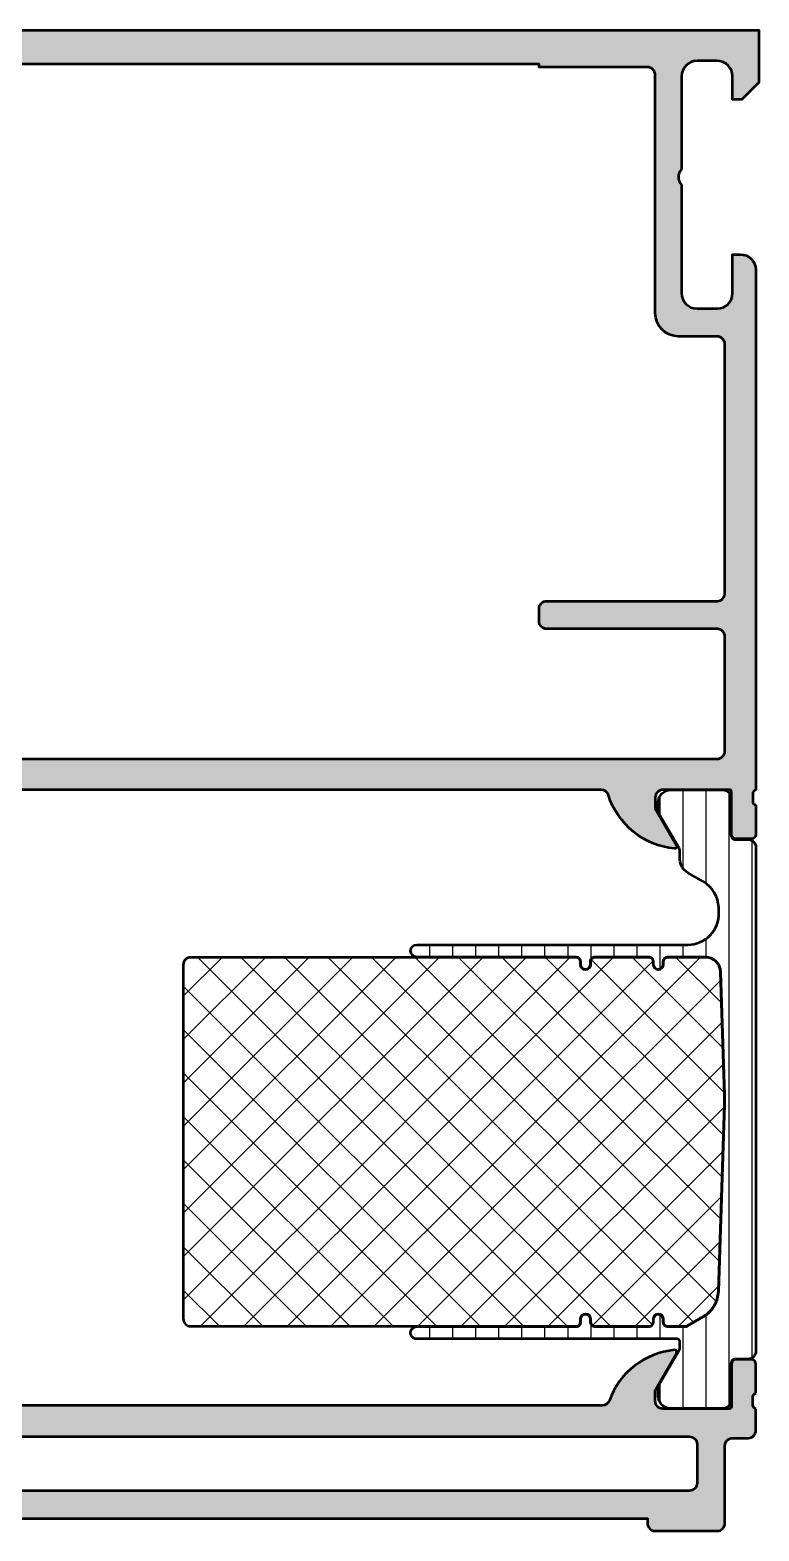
# Model space of a CAD drawing. Extents: x 0 to 100, y 3 to 100.
# Drawn here: x 52.9 to 100, y 3 to 100 of the extents above; entities that cross this region are included whole.
import ezdxf

# ---------------------------------------------------------------- set-up
doc = ezdxf.new("R2010")
doc.units = 0
for name, color, linetype, lineweight in [('0S-Alu contour', 7, 'Continuous', 50), ('0S-Alu hatch', 252, 'Continuous', 25), ('0S-Plastic contour', 254, 'Continuous', 50), ('0S-Plastic hatch', 253, 'Continuous', 25), ('0S-PT contour', 91, 'Continuous', 50), ('0S-PT hatch', 103, 'Continuous', 25)]:
    doc.layers.add(name, color=color, linetype=linetype, lineweight=lineweight)

# ---------------------------------------------------------------- blocks, each defined once
blk = doc.blocks.new('438720__EB735D1F_6E1B_4043_A766_5CB3F2A12264_')
at = {"layer": '0S-Alu hatch'}
h = blk.add_hatch(color=256, dxfattribs=at)
edge = h.paths.add_edge_path()
edge.add_arc((25.92116355345694, 50.63247940800689), 0.2788950563274373, 358.8354106259075, 433.5801235805125)
edge.add_line((25.99999999999996, 50.90000000000001), (26, 90))
edge.add_arc((25.47500000000001, 90.5), 0.7249999999999939, 316.3971810272959, 403.6028189727041)
edge.add_line((26, 91), (26, 97.30000000000003))
edge.add_arc((25.5, 97.30000000000003), 0.5, 0, 89.99999999999837)
edge.add_line((25.50000000000002, 97.80000000000001), (0.4999999999999858, 97.80000000000001))
edge.add_ellipse((0.4999999999999858, 98.30000000000001), major_axis=(-0.5, 0), ratio=1, start_angle=0, end_angle=90, ccw=False)
edge.add_line((-1.42e-14, 98.30000000000001), (-1.42e-14, 99.50000000000001))
edge.add_ellipse((0.4999999999999716, 99.50000000000001), major_axis=(-0.4999999999999858, 0), ratio=1, start_angle=269.9999999999935, end_angle=360, ccw=False)
edge.add_line((0.5000000000000285, 100), (100, 100))
edge.add_line((100, 100), (100, 96.6))
edge.add_line((100, 96.6), (98.9, 95.5))
edge.add_line((98.9, 95.5), (98.3, 95.5))
edge.add_line((98.3, 95.5), (98.3, 97))
edge.add_arc((97.3, 97), 1, 0, 90)
edge.add_line((97.3, 98), (96, 98))
edge.add_arc((96, 97), 1, 90, 180)
edge.add_line((95, 97), (95, 91))
edge.add_arc((95.525, 90.5), 0.7249999999999939, 136.3971810272959, 223.6028189727041)
edge.add_line((95, 90), (95, 83))
edge.add_arc((96, 83), 1, 180, 270)
edge.add_line((96, 82), (97.3, 82))
edge.add_arc((97.3, 83), 1, 270, 360)
edge.add_line((98.3, 83), (98.3, 85.5))
edge.add_line((98.3, 85.5), (98.8, 85.5))
edge.add_ellipse((98.8, 84.50000000000001), major_axis=(-1, 0), ratio=1, start_angle=180, end_angle=270, ccw=False)
edge.add_line((99.8, 84.50000000000001), (99.79999999999998, 50.899999999998))
edge.add_arc((99.87883644654246, 50.63247940800685), 0.2788950563253702, 106.4198764194938, 181.1645893740985)
edge.add_line((99.59999900000147, 50.62681100000852), (99.59999900000147, 50.17321700000852))
edge.add_arc((99.87886709564464, 50.16755634053146), 0.2789255417371436, 178.8371299271119, 253.5754054446433)
edge.add_line((99.80000000000146, 49.90001300000852), (99.80000000000146, 48.02000200000001))
edge.add_ellipse((99.50000000000146, 48.02000200000001), major_axis=(-0.2999999999999971, 0), ratio=1, start_angle=90, end_angle=180, ccw=False)
edge.add_line((99.50000000000146, 47.72000200000002), (98.5200256809587, 47.720002))
edge.add_ellipse((98.5200256809587, 48.02000200000001), major_axis=(-0.3000000000000043, 0), ratio=1, start_angle=0, end_angle=90, ccw=False)
edge.add_line((98.22002568095868, 48.02000200000001), (98.22002568095868, 50.78))
edge.add_arc((98.10002568095764, 50.78), 0.1200000000010419, 0, 90)
edge.add_line((98.10002568095764, 50.90000000000104), (93.8, 50.90000000000102))
edge.add_arc((93.79999999999998, 50.40000000000102), 0.5, 89.99999999999837, 180)
edge.add_line((93.29999999999998, 50.40000000000102), (93.29999999999998, 49.70000000000101))
edge.add_line((93.29999999999998, 49.70000000000101), (94.68149545762235, 47.30717967697348))
edge.add_ellipse((94.5618802153517, 47.23811978464935), major_axis=(-0.1381197846482841, 0), ratio=1, start_angle=84.377422449204, end_angle=209.9999999999961, ccw=False)
edge.add_ellipse((95.03822324117381, 52.07660886184879), major_axis=(-4.999999999999922, 0), ratio=1, start_angle=17.74841635606981, end_angle=84.37742244920628, ccw=False)
edge.add_arc((89.80000000000146, 50.40000000000146), 0.4999999999985397, 17.74841635607218, 90.00000000000325)
edge.add_line((89.80000000000145, 50.89999999999999), (36.00000000000001, 50.89999999999978))
edge.add_arc((35.99999999999982, 50.40000000000041), 0.4999999999993677, 89.9999999999772, 162.2515836439081)
edge.add_ellipse((30.76177675882616, 52.07660886184839), major_axis=(-5.000000000000544, 0), ratio=1, start_angle=95.62257755079332, end_angle=162.2515836439298, ccw=False)
edge.add_ellipse((31.23811978464828, 47.23811978464831), major_axis=(-0.1381197846482827, 0), ratio=1, start_angle=-29.99999999999102, end_angle=95.6225775508019, ccw=False)
edge.add_line((31.11850454237762, 47.30717967697243), (32.5, 49.7))
edge.add_line((32.5, 49.7), (32.5, 50.40000000000001))
edge.add_arc((32, 50.4), 0.5, 0, 90)
edge.add_line((32, 50.9), (27.69997431904278, 50.89999999999999))
edge.add_arc((27.69997431904278, 50.78), 0.1199999999999974, 90, 180)
edge.add_line((27.57997431904278, 50.78), (27.57997431904278, 48.02000200000001))
edge.add_ellipse((27.27997431904277, 48.02000200000001), major_axis=(-0.3000000000000114, 0), ratio=1, start_angle=90, end_angle=180, ccw=False)
edge.add_line((27.27997431904277, 47.720002), (26.3, 47.720002))
edge.add_ellipse((26.3, 48.02000200000001), major_axis=(-0.3000000000000114, 0), ratio=1, start_angle=0, end_angle=90, ccw=False)
edge.add_line((25.99999999999999, 48.02000200000001), (25.99999999999999, 49.90001300000852))
edge.add_arc((25.92113290435682, 50.16755634053145), 0.2789255417371423, 286.4245945553538, 361.1628700728862)
edge.add_line((26.20000099999999, 50.17321700000851), (26.20000099999999, 50.62681100000854))
edge = h.paths.add_edge_path()
edge.add_line((28.19999999999999, 97.10000000000004), (28.19999999999999, 63.60000000000002))
edge.add_arc((28.69999999999999, 63.60000000000002), 0.5, 180, 270.0000000000017)
edge.add_line((28.7, 63.10000000000002), (39.7, 63.09999999999999))
edge.add_ellipse((39.7, 62.60000000000001), major_axis=(-0.4999999999999858, 0), ratio=1, start_angle=180, end_angle=270, ccw=False)
edge.add_line((40.19999999999998, 62.60000000000001), (40.19999999999997, 61.80000000000001))
edge.add_ellipse((39.69999999999997, 61.80000000000001), major_axis=(-0.5, 0), ratio=1, start_angle=90, end_angle=180, ccw=False)
edge.add_line((39.69999999999997, 61.30000000000001), (28.7, 61.30000000000001))
edge.add_arc((28.69999999999999, 60.8), 0.5000000000000142, 89.99999999999837, 180)
edge.add_line((28.19999999999998, 60.80000000000001), (28.19999999999999, 53.40000000000001))
edge.add_arc((28.69999999999999, 53.40000000000001), 0.5, 180, 270.0000000000017)
edge.add_line((28.7, 52.90000000000001), (97.3, 52.89999999999999))
edge.add_arc((97.3, 53.39999999999998), 0.4999999999999929, 270, 360)
edge.add_line((97.79999999999998, 53.39999999999998), (97.80000000000001, 60.80000000000001))
edge.add_arc((97.3, 60.80000000000001), 0.5, 0, 90)
edge.add_line((97.3, 61.30000000000001), (86.3, 61.3))
edge.add_ellipse((86.3, 61.80000000000001), major_axis=(-0.5000000000000071, 0), ratio=1, start_angle=0, end_angle=90, ccw=False)
edge.add_line((85.8, 61.8), (85.8, 62.6))
edge.add_ellipse((86.3, 62.6), major_axis=(-0.5, 0), ratio=1, start_angle=270, end_angle=360, ccw=False)
edge.add_line((86.3, 63.1), (97.3, 63.10000000000001))
edge.add_arc((97.3, 63.6), 0.4999999999999929, 270, 360)
edge.add_line((97.79999999999998, 63.60000000000002), (97.80000000000001, 79.69999999999997))
edge.add_arc((97.3, 79.69999999999997), 0.5, 0, 90)
edge.add_line((97.3, 80.19999999999999), (94.79999999999998, 80.19999999999999))
edge.add_ellipse((94.8, 81.69999999999999), major_axis=(-1.500000000000013, 0), ratio=1, start_angle=0, end_angle=89.99999999999949, ccw=False)
edge.add_line((93.29999999999998, 81.69999999999999), (93.3, 97.10000000000002))
edge.add_arc((92.79999999999998, 97.10000000000002), 0.5, 0, 90)
edge.add_line((92.79999999999998, 97.60000000000004), (85.8, 97.60000000000004))
edge.add_line((85.8, 97.60000000000004), (85.8, 97.80000000000001))
edge.add_line((85.8, 97.80000000000001), (35.69999999999999, 97.80000000000001))
edge.add_line((35.69999999999999, 97.80000000000001), (35.69999999999999, 97.60000000000004))
edge.add_line((35.69999999999999, 97.60000000000004), (28.69999999999999, 97.60000000000005))
edge.add_arc((28.69999999999999, 97.10000000000004), 0.5, 90, 180)
at = {"layer": '0S-Alu contour', "color": 7}
for points in [[(0.5000000000000285, 100), (100, 100), (100, 96.6), (98.9, 95.5), (98.3, 95.5), (98.3, 97)], [(-1.42e-14, 98.30000000000001), (-1.42e-14, 99.50000000000001)], [(97.3, 98), (96, 98)], [(25.50000000000002, 97.80000000000001), (0.4999999999999858, 97.80000000000001)], [(26, 91), (26, 97.30000000000003)], [(28.19999999999999, 97.10000000000004), (28.19999999999999, 63.60000000000002)], [(92.79999999999998, 97.60000000000004), (85.8, 97.60000000000004), (85.8, 97.80000000000001), (35.69999999999999, 97.80000000000001), (35.69999999999999, 97.60000000000004), (28.69999999999999, 97.60000000000005)], [(93.29999999999998, 81.69999999999999), (93.3, 97.10000000000002)], [(95, 97), (95, 91)], [(25.99999999999996, 50.90000000000001), (26, 90)], [(95, 90), (95, 83)], [(98.3, 83), (98.3, 85.5), (98.8, 85.5)], [(99.8, 84.50000000000001), (99.79999999999998, 50.899999999998)], [(96, 82), (97.3, 82)], [(97.3, 80.19999999999999), (94.79999999999998, 80.19999999999999)], [(97.79999999999998, 63.60000000000002), (97.80000000000001, 79.69999999999997)], [(28.7, 63.10000000000002), (39.7, 63.09999999999999)], [(86.3, 63.1), (97.3, 63.10000000000001)], [(40.19999999999998, 62.60000000000001), (40.19999999999997, 61.80000000000001)], [(85.8, 61.8), (85.8, 62.6)], [(39.69999999999997, 61.30000000000001), (28.7, 61.30000000000001)], [(97.3, 61.30000000000001), (86.3, 61.3)], [(28.19999999999998, 60.80000000000001), (28.19999999999999, 53.40000000000001)], [(97.79999999999998, 53.39999999999998), (97.80000000000001, 60.80000000000001)], [(28.7, 52.90000000000001), (97.3, 52.89999999999999)], [(26.20000099999999, 50.17321700000851), (26.20000099999999, 50.62681100000854)], [(27.57997431904278, 50.78), (27.57997431904278, 48.02000200000001)], [(32, 50.9), (27.69997431904278, 50.89999999999999)], [(89.80000000000145, 50.89999999999999), (36.00000000000001, 50.89999999999978)], [(98.10002568095764, 50.90000000000104), (93.8, 50.90000000000102)], [(98.22002568095868, 48.02000200000001), (98.22002568095868, 50.78)], [(99.59999900000147, 50.62681100000852), (99.59999900000147, 50.17321700000852)], [(25.99999999999999, 48.02000200000001), (25.99999999999999, 49.90001300000852)], [(31.11850454237762, 47.30717967697243), (32.5, 49.7), (32.5, 50.40000000000001)], [(93.29999999999998, 50.40000000000102), (93.29999999999998, 49.70000000000101), (94.68149545762235, 47.30717967697348)], [(99.80000000000146, 49.90001300000852), (99.80000000000146, 48.02000200000001)], [(27.27997431904277, 47.720002), (26.3, 47.720002)], [(99.50000000000146, 47.72000200000002), (98.5200256809587, 47.720002)]]:
    blk.add_lwpolyline(points, dxfattribs=at)
at = {"layer": '0S-Alu contour', "color": 7, "extrusion": (0, 0, -1)}
for centre, radius, start, end in [((-0.4999999999999716, 99.50000000000001), 0.4999999999999858, 0, 90.00000000000651), ((-0.4999999999999858, 98.30000000000001), 0.5, 270, 0), ((-98.8, 84.50000000000001), 1, 90, 180), ((-94.8, 81.69999999999999), 1.500000000000014, 270.0000000000005, 0), ((-39.7, 62.60000000000001), 0.4999999999999858, 90, 180), ((-86.3, 62.6), 0.5, 0, 90), ((-39.69999999999997, 61.80000000000001), 0.5, 180, 270), ((-86.3, 61.80000000000001), 0.5000000000000071, 270, 0), ((-30.76177675882616, 52.07660886184839), 5.000000000000544, 197.7484163560703, 264.3774224492067), ((-95.03822324117381, 52.07660886184879), 4.999999999999922, 275.6225775507937, 342.2515836439302), ((-26.3, 48.02000200000001), 0.3000000000000114, 270, 0), ((-27.27997431904277, 48.02000200000001), 0.3000000000000114, 180, 270), ((-98.5200256809587, 48.02000200000001), 0.3000000000000043, 270, 0), ((-99.50000000000146, 48.02000200000001), 0.2999999999999971, 180, 270), ((-31.23811978464828, 47.23811978464831), 0.1381197846482827, 264.3774224491981, 29.99999999999099), ((-94.5618802153517, 47.23811978464935), 0.1381197846482841, 150.0000000000039, 275.622577550796)]:
    blk.add_arc(centre, radius, start, end, dxfattribs=at)
at = {"layer": '0S-Alu contour', "color": 7}
for centre, radius, start, end in [((96, 97), 1, 90, 180), ((97.3, 97), 1, 0, 90), ((25.5, 97.30000000000003), 0.5, 0, 89.99999999999837), ((28.69999999999999, 97.10000000000004), 0.5, 90, 180), ((92.79999999999998, 97.10000000000002), 0.5, 0, 90), ((25.47500000000001, 90.5), 0.7249999999999939, 316.3971810272959, 43.6028189727041), ((95.525, 90.5), 0.7249999999999939, 136.3971810272959, 223.6028189727041), ((96, 83), 1, 180, 270), ((97.3, 83), 1, 270, 0), ((97.3, 79.69999999999997), 0.5, 0, 90), ((28.69999999999999, 63.60000000000002), 0.5, 180, 270.0000000000017), ((97.3, 63.6), 0.4999999999999929, 270, 0), ((28.69999999999999, 60.8), 0.5000000000000142, 89.99999999999837, 180), ((97.3, 60.80000000000001), 0.5, 0, 90), ((28.69999999999999, 53.40000000000001), 0.5, 180, 270.0000000000017), ((97.3, 53.39999999999998), 0.4999999999999929, 270, 0), ((25.92116355345694, 50.63247940800689), 0.2788950563274373, 358.8354106259075, 73.58012358051246), ((27.69997431904278, 50.78), 0.1199999999999974, 90, 180), ((32, 50.4), 0.5, 0, 90), ((35.99999999999982, 50.40000000000041), 0.4999999999993677, 89.9999999999772, 162.2515836439081), ((89.80000000000146, 50.40000000000146), 0.4999999999985397, 17.74841635607218, 90.00000000000325), ((93.79999999999998, 50.40000000000102), 0.5, 89.99999999999837, 180), ((98.10002568095764, 50.78), 0.1200000000010419, 0, 90), ((99.87883644654246, 50.63247940800685), 0.2788950563253702, 106.4198764194938, 181.1645893740985), ((25.92113290435682, 50.16755634053145), 0.2789255417371423, 286.4245945553538, 1.162870072886224), ((99.87886709564464, 50.16755634053146), 0.2789255417371436, 178.8371299271119, 253.5754054446433)]:
    blk.add_arc(centre, radius, start, end, dxfattribs=at)
blk = doc.blocks.new('284257__39CDCD77_4C36_4053_9066_32389BFC15C7___A733737C_651E_4539_8DD3_FC2355A7F3E3_')
at = {"layer": '0S-Plastic hatch'}
h = blk.add_hatch(dxfattribs=at)
h.set_pattern_fill('ANSI31', color=256, scale=0.4680000000000001, angle=45, style=0)
h.set_pattern_definition([(90, (0, 0), (-1.4859, 0), [])])
edge = h.paths.add_edge_path()
edge.add_arc((98.48966866953614, 47.99001572907982), 0.2999999999999337, 179.9920752627072, 270.0000000000135)
edge.add_line((98.48966866953621, 47.69001572907987), (99.30000000000005, 47.69001572907986))
edge.add_ellipse((99.30000000000003, 47.1900157290799), major_axis=(-0.4999999999999574, 0), ratio=1, start_angle=180, end_angle=269.99999999999676, ccw=False)
edge.add_line((99.79999999999998, 47.1900157290799), (99.8, 14.60998427091996))
edge.add_ellipse((99.29999999999998, 14.60998427092002), major_axis=(-0.5000000000000142, 0), ratio=1, start_angle=89.99999999998857, end_angle=180, ccw=False)
edge.add_line((99.29999999999988, 14.10998427092001), (98.48966866953621, 14.10998427092002))
edge.add_arc((98.48966866953624, 13.80998427092012), 0.2999999999998941, 90.00000000000543, 180.0079246230968)
edge.add_line((98.18966867240582, 13.80994277769076), (98.19000060076426, 11.41006915538229))
edge.add_ellipse((97.69000060554674, 11.41), major_axis=(-0.5000000000000027, 0), ratio=1, start_angle=90.00000000000648, end_angle=180.0079246230509, ccw=False)
edge.add_line((97.69000060554679, 10.90999999999999), (94.30000000000013, 10.90999999999994))
edge.add_ellipse((94.3000000000001, 11.70999999999999), major_axis=(-0.8000000000000531, 0), ratio=1, start_angle=0, end_angle=90.00000000000102, ccw=False)
edge.add_line((93.50000000000004, 11.70999999999999), (93.50000000000004, 12.36000000000025))
edge.add_line((93.50000000000004, 12.36000000000025), (94.83730985350952, 14.67628861174144))
edge.add_arc((94.39999999949583, 14.91869342211103), 0.500000000507783, 330.9999999999677, 360)
edge.add_line((94.90000000000362, 14.91869342211103), (94.89999999999996, 15.21000000000011))
edge.add_arc((94.70000000000005, 15.21000000000011), 0.1999999999999318, 0, 90)
edge.add_line((94.70000000000005, 15.41000000000004), (77.90047367433242, 15.40999999999998))
edge.add_ellipse((77.90047367433247, 15.80999999999999), major_axis=(-0.3999999999999986, 0), ratio=1, start_angle=-90.00000000000807, end_angle=89.99999999999193, ccw=False)
edge.add_line((77.90047367433253, 16.20999999999998), (88.20047367433249, 16.21000000000005))
edge.add_arc((88.2004736743325, 16.51000000000005), 0.29999999999999, 269.9999999999973, 360)
edge.add_line((88.50047367433248, 16.51000000000005), (88.5004736743325, 16.71000000000008))
edge.add_ellipse((88.80047367433251, 16.71000000000005), major_axis=(-0.3000000000000114, 0), ratio=1, start_angle=180, end_angle=360, ccw=False)
edge.add_line((89.10047367433252, 16.71000000000001), (89.10047367433246, 16.51000000000016))
edge.add_arc((89.40047367433252, 16.51000000000007), 0.300000000000054, 180, 269.999999999981)
edge.add_line((89.40047367433242, 16.21000000000002), (92.90000068456241, 16.21000000000001))
edge.add_arc((92.90000068456241, 16.50999976147986), 0.299999761479846, 270, 360)
edge.add_line((93.20000044604225, 16.50999976147986), (93.20000044604225, 16.70999976147991))
edge.add_ellipse((93.50000044604226, 16.70999976147988), major_axis=(-0.3000000000000114, 0), ratio=1, start_angle=180, end_angle=360, ccw=False)
edge.add_line((93.80000044604228, 16.70999976147983), (93.80000044604223, 16.50999976147999))
edge.add_arc((94.10000020752211, 16.50999976147992), 0.2999997614798815, 180, 269.9999999999838)
edge.add_line((94.10000020752203, 16.21000000000003), (95.26410161520037, 16.21000000000003))
edge.add_arc((95.2641016152003, 16.40999999963142), 0.1999999996313839, 270.0000000000204, 300.000000000019)
edge.add_line((95.36410161501605, 16.2367949191938), (96.40090409830678, 16.83539298302519))
edge.add_arc((95.4009042637357, 18.56744387718717), 1.999999992277374, 299.9999946553867, 358.2770022894867)
edge.add_line((97.39999999999996, 18.50730897584425), (97.79461942996402, 30.53200236252823))
edge.add_arc((87.79999999999589, 30.85999999999963), 10.00000000000416, 358.1203748410089, 361.879625159001)
edge.add_line((97.79461942996396, 31.18799763747279), (97.53684507864595, 39.12279976374721))
edge.add_arc((96.53738313564946, 39.09000000000002), 1.000000000000094, 1.879625158993783, 89.99999999999756)
edge.add_line((96.5373831356495, 40.09000000000012), (94.09999999999994, 40.09000000000003))
edge.add_arc((94.09999999999997, 39.79000000000007), 0.2999999999999687, 90.00000000000273, 180)
edge.add_line((93.8, 39.79000000000007), (93.8, 39.59000000000004))
edge.add_ellipse((93.50000000000001, 39.59000000000003), major_axis=(-0.2999999999999829, 0), ratio=1, start_angle=0, end_angle=180, ccw=False)
edge.add_line((93.20000000000003, 39.59000000000003), (93.20000000000003, 39.78999999999999))
edge.add_arc((92.90000000000003, 39.79000000000004), 0.2999999999999971, 0, 89.99999999999186)
edge.add_line((92.90000000000008, 40.09000000000003), (89.40047367433247, 40.09000000000003))
edge.add_arc((89.40047367433245, 39.79000000000005), 0.29999999999999, 89.99999999999459, 180)
edge.add_line((89.10047367433245, 39.79000000000005), (89.10047367433246, 39.59000000000005))
edge.add_ellipse((88.80047367433247, 39.59000000000005), major_axis=(-0.2999999999999829, 0), ratio=1, start_angle=0, end_angle=180, ccw=False)
edge.add_line((88.5004736743325, 39.59000000000004), (88.5004736743325, 39.79))
edge.add_arc((88.2004736743325, 39.79000000000006), 0.2999999999999971, 0, 89.99999999999186)
edge.add_line((88.20047367433254, 40.09000000000005), (77.90047367433247, 40.09000000000005))
edge.add_ellipse((77.90047367433245, 40.49000000000004), major_axis=(-0.3999999999999915, 0), ratio=1, start_angle=-89.99999999999591, end_angle=90.00000000000409, ccw=False)
edge.add_line((77.90047367433242, 40.89000000000003), (95.41213858770031, 40.88999999999992))
edge.add_arc((95.4121385877003, 42.88999999999997), 2.000000000000056, 270.0000000000004, 361.8796251589957)
edge.add_line((97.41106247369314, 42.9555995274944), (97.39999999999996, 43.29269102415569))
edge.add_arc((95.4009042560165, 43.23255612258067), 2.000000000000055, 1.722997710510562, 60.00000534461107)
edge.add_line((96.400904094449, 44.96460702343065), (95.40000008078373, 45.54247909649651))
edge.add_ellipse((95.89999999999998, 46.40850454692142), major_axis=(-0.9999999999999598, 0), ratio=1, start_angle=0, end_angle=60.00000534460838, ccw=False)
edge.add_line((94.9, 46.40850454692142), (94.90000000000386, 46.88130657799192))
edge.add_arc((94.39999999988193, 46.88130657799208), 0.500000000121915, 0, 28.99999999998022)
edge.add_line((94.83730985355835, 47.12371138817419), (93.49999999999999, 49.44000000000007))
edge.add_line((93.49999999999999, 49.44000000000007), (93.49999999999999, 50.09000000000005))
edge.add_ellipse((94.29999999999997, 50.08999999999993), major_axis=(-0.7999999999999972, 0), ratio=1, start_angle=269.9999999999949, end_angle=360, ccw=False)
edge.add_line((94.30000000000005, 50.88999999999992), (97.69000061032914, 50.88999999999998))
edge.add_ellipse((97.69000061032915, 50.38999999999997), major_axis=(-0.5000000000000142, 0), ratio=1, start_angle=179.9920752627074, end_angle=270.00000000000165, ccw=False)
edge.add_line((98.19000060554657, 50.38993084362113), (98.18966867240577, 47.99005722290697))
at = {"layer": '0S-Plastic contour', "color": 7}
for points in [[(94.30000000000005, 50.88999999999992), (97.69000061032914, 50.88999999999998)], [(94.83730985355835, 47.12371138817419), (93.49999999999999, 49.44000000000007), (93.49999999999999, 50.09000000000005)], [(98.19000060554657, 50.38993084362113), (98.18966867240577, 47.99005722290697)], [(98.48966866953621, 47.69001572907987), (99.30000000000005, 47.69001572907986)], [(94.9, 46.40850454692142), (94.90000000000386, 46.88130657799192)], [(99.79999999999998, 47.1900157290799), (99.8, 14.60998427091996)], [(96.400904094449, 44.96460702343065), (95.40000008078373, 45.54247909649651)], [(97.41106247369314, 42.9555995274944), (97.39999999999996, 43.29269102415569)], [(77.90047367433242, 40.89000000000003), (95.41213858770031, 40.88999999999992)], [(88.20047367433254, 40.09000000000005), (77.90047367433247, 40.09000000000005)], [(88.5004736743325, 39.59000000000004), (88.5004736743325, 39.79)], [(89.10047367433245, 39.79000000000005), (89.10047367433246, 39.59000000000005)], [(92.90000000000008, 40.09000000000003), (89.40047367433247, 40.09000000000003)], [(93.20000000000003, 39.59000000000003), (93.20000000000003, 39.78999999999999)], [(93.8, 39.79000000000007), (93.8, 39.59000000000004)], [(96.5373831356495, 40.09000000000012), (94.09999999999994, 40.09000000000003)], [(97.79461942996396, 31.18799763747279), (97.53684507864595, 39.12279976374721)], [(97.39999999999996, 18.50730897584425), (97.79461942996402, 30.53200236252823)], [(88.50047367433248, 16.51000000000005), (88.5004736743325, 16.71000000000008)], [(89.10047367433252, 16.71000000000001), (89.10047367433246, 16.51000000000016)], [(93.20000044604225, 16.50999976147986), (93.20000044604225, 16.70999976147991)], [(93.80000044604228, 16.70999976147983), (93.80000044604223, 16.50999976147999)], [(95.36410161501605, 16.2367949191938), (96.40090409830678, 16.83539298302519)], [(77.90047367433253, 16.20999999999998), (88.20047367433249, 16.21000000000005)], [(89.40047367433242, 16.21000000000002), (92.90000068456241, 16.21000000000001)], [(94.10000020752203, 16.21000000000003), (95.26410161520037, 16.21000000000003)], [(94.70000000000005, 15.41000000000004), (77.90047367433242, 15.40999999999998)], [(93.50000000000004, 11.70999999999999), (93.50000000000004, 12.36000000000025), (94.83730985350952, 14.67628861174144)], [(94.90000000000362, 14.91869342211103), (94.89999999999996, 15.21000000000011)], [(98.18966867240582, 13.80994277769076), (98.19000060076426, 11.41006915538229)], [(99.29999999999988, 14.10998427092001), (98.48966866953621, 14.10998427092002)], [(97.69000060554679, 10.90999999999999), (94.30000000000013, 10.90999999999994)]]:
    blk.add_lwpolyline(points, dxfattribs=at)
at = {"layer": '0S-Plastic contour', "color": 7, "extrusion": (0, 0, -1)}
for centre, radius, start, end in [((-94.29999999999997, 50.08999999999993), 0.7999999999999972, 0, 90.00000000000509), ((-97.69000061032915, 50.38999999999997), 0.5000000000000142, 89.99999999999837, 180.0079247372927), ((-99.30000000000003, 47.1900157290799), 0.4999999999999574, 90.00000000000325, 180), ((-95.89999999999998, 46.40850454692142), 0.9999999999999598, 299.9999946553916, 0), ((-77.90047367433245, 40.49000000000004), 0.3999999999999915, 269.9999999999959, 89.99999999999594), ((-88.80047367433247, 39.59000000000005), 0.2999999999999829, 180, 0), ((-93.50000000000001, 39.59000000000003), 0.2999999999999829, 180, 0), ((-88.80047367433251, 16.71000000000005), 0.3000000000000114, 0, 180), ((-93.50000044604226, 16.70999976147988), 0.3000000000000114, 0, 180), ((-77.90047367433247, 15.80999999999999), 0.3999999999999986, 270.0000000000081, 90.00000000000813), ((-99.29999999999998, 14.60998427092002), 0.5000000000000142, 180, 270.0000000000114), ((-94.3000000000001, 11.70999999999999), 0.8000000000000531, 269.999999999999, 0), ((-97.69000060554674, 11.41), 0.5000000000000027, 179.9920753769491, 269.9999999999935)]:
    blk.add_arc(centre, radius, start, end, dxfattribs=at)
at = {"layer": '0S-Plastic contour', "color": 7}
for centre, radius, start, end in [((98.48966866953614, 47.99001572907982), 0.2999999999999337, 179.9920752627072, 270.0000000000135), ((94.39999999988193, 46.88130657799208), 0.500000000121915, 0, 28.99999999998022), ((95.4009042560165, 43.23255612258067), 2.000000000000055, 1.722997710510562, 60.00000534461107), ((95.4121385877003, 42.88999999999997), 2.000000000000056, 270.0000000000004, 1.879625158995722), ((88.2004736743325, 39.79000000000006), 0.2999999999999971, 0, 89.99999999999186), ((89.40047367433245, 39.79000000000005), 0.29999999999999, 89.99999999999459, 180), ((92.90000000000003, 39.79000000000004), 0.2999999999999971, 0, 89.99999999999186), ((94.09999999999997, 39.79000000000007), 0.2999999999999687, 90.00000000000273, 180), ((96.53738313564946, 39.09000000000002), 1.000000000000094, 1.879625158993783, 89.99999999999756), ((87.79999999999589, 30.85999999999963), 10.00000000000416, 358.1203748410089, 1.879625159000959), ((95.4009042637357, 18.56744387718717), 1.999999992277374, 299.9999946553867, 358.2770022894867), ((88.2004736743325, 16.51000000000005), 0.29999999999999, 269.9999999999973, 0), ((89.40047367433252, 16.51000000000007), 0.300000000000054, 180, 269.999999999981), ((92.90000068456241, 16.50999976147986), 0.299999761479846, 270, 0), ((94.10000020752211, 16.50999976147992), 0.2999997614798815, 180, 269.9999999999838), ((95.2641016152003, 16.40999999963142), 0.1999999996313839, 270.0000000000204, 300.000000000019), ((94.70000000000005, 15.21000000000011), 0.1999999999999318, 0, 90), ((94.39999999949583, 14.91869342211103), 0.500000000507783, 330.9999999999677, 0), ((98.48966866953624, 13.80998427092012), 0.2999999999998941, 90.00000000000543, 180.0079246230968)]:
    blk.add_arc(centre, radius, start, end, dxfattribs=at)
blk = doc.blocks.new('438270__06850DB0_3FE5_449C_98FF_1256D42EA194_')
at = {"layer": '0S-Alu hatch'}
h = blk.add_hatch(color=256, dxfattribs=at)
edge = h.paths.add_edge_path()
edge.add_line((26.20000099999997, 11.62678299999147), (26.20000099999997, 11.17318899999144))
edge.add_ellipse((25.92116355345701, 11.16752059199308), major_axis=(-0.2788950563273522, 0), ratio=1, start_angle=106.4198764194901, end_angle=181.1645893740945, ccw=False)
edge.add_line((26.00000000000001, 10.90000000000005), (25.99999999999999, 3.5))
edge.add_arc((26.49999999999997, 3.500000000000014), 0.4999999999999858, 180, 270.0000000000017)
edge.add_line((26.49999999999999, 3.000000000000028), (27.5, 3.000000000000014))
edge.add_arc((27.5, 3.500000000000014), 0.5000000000000011, 270, 360)
edge.add_line((28, 3.500000000000014), (28.00000000000002, 3.800000000000011))
edge.add_line((28.00000000000002, 3.800000000000011), (92.79999999999998, 3.800000000000011))
edge.add_line((92.79999999999998, 3.800000000000011), (92.79999999999998, 3.5))
edge.add_arc((93.3, 3.5), 0.5, 180, 270)
edge.add_line((93.3, 3), (97.3, 3))
edge.add_arc((97.3, 3.5), 0.5, 270, 360)
edge.add_line((97.80000000000001, 3.5), (97.80000000000001, 8.500000000000014))
edge.add_ellipse((98.3, 8.500000000000014), major_axis=(-0.5, 0), ratio=1, start_angle=270, end_angle=360, ccw=False)
edge.add_line((98.3, 9.000000000000014), (99.29999999999998, 9.000000000000014))
edge.add_arc((99.29999999999998, 9.5), 0.4999999999999947, 270, 360)
edge.add_line((99.8, 9.5), (99.8, 10.89999999999998))
edge.add_ellipse((99.87883644654303, 11.16752059199309), major_axis=(-0.2788950563274299, 0), ratio=1, start_angle=-1.16458937409692, end_angle=73.58012358050922, ccw=False)
edge.add_line((99.599999, 11.17318899999147), (99.599999, 11.62678299999147))
edge.add_ellipse((99.87886709564316, 11.63244365946853), major_axis=(-0.2789255417371577, 0), ratio=1, start_angle=-73.5754054446441, end_angle=1.1628700728862214, ccw=False)
edge.add_line((99.79999999999998, 11.89998699999148), (99.79999999999998, 13.77999799999999))
edge.add_arc((99.49999999999999, 13.77999799999997), 0.2999999999999971, 0, 90)
edge.add_line((99.49999999999999, 14.07999799999999), (98.5200256809572, 14.07999799999999))
edge.add_arc((98.5200256809572, 13.77999799999999), 0.3000000000000007, 90, 180)
edge.add_line((98.2200256809572, 13.77999799999999), (98.2200256809572, 11.01999999999998))
edge.add_ellipse((98.1000256809572, 11.01999999999998), major_axis=(-0.1200000000000045, 0), ratio=1, start_angle=90, end_angle=180, ccw=False)
edge.add_line((98.1000256809572, 10.89999999999998), (93.79999999999998, 10.9))
edge.add_ellipse((93.8, 11.4), major_axis=(-0.5000000000000027, 0), ratio=1, start_angle=0, end_angle=89.9999999999983, ccw=False)
edge.add_line((93.3, 11.4), (93.29999999999998, 12.09999999999999))
edge.add_line((93.29999999999998, 12.09999999999999), (94.68149545762235, 14.49282032302757))
edge.add_arc((94.56188021535169, 14.56188021535172), 0.1381197846482903, 329.9999999999988, 455.6225775507898)
edge.add_arc((95.03822324117377, 9.723391138152238), 4.999999999999958, 95.62257755079334, 160.0499003679411)
edge.add_ellipse((89.8682774794047, 11.60000000000003), major_axis=(-0.5000000000000313, 0), ratio=1, start_angle=90.00000000000159, end_angle=160.0499003679442, ccw=False)
edge.add_line((89.86827747940472, 11.10000000000001), (35.93172252059529, 11.10000000000001))
edge.add_ellipse((35.93172252059523, 11.60000000000029), major_axis=(-0.5000000000002878, 0), ratio=1, start_angle=19.950099632063825, end_angle=90.00000000000648, ccw=False)
edge.add_arc((30.76177675882619, 9.723391138152522), 4.999999999999644, 19.95009963205798, 84.37742244920597)
edge.add_arc((31.23811978464829, 14.56188021535171), 0.1381197846482707, 84.37742244920312, 210.0000000000071)
edge.add_line((31.11850454237766, 14.49282032302756), (32.50000000000006, 12.09999999999995))
edge.add_line((32.50000000000006, 12.09999999999995), (32.5, 11.40000000000003))
edge.add_ellipse((32, 11.40000000000002), major_axis=(-0.5, 0), ratio=1, start_angle=90.00000000000318, end_angle=180, ccw=False)
edge.add_line((32.00000000000003, 10.90000000000002), (27.69997431904277, 10.89999999999999))
edge.add_ellipse((27.69997431904278, 11.02000000000001), major_axis=(-0.1200000000000223, 0), ratio=1, start_angle=0, end_angle=89.99999999999329, ccw=False)
edge.add_line((27.57997431904276, 11.02000000000001), (27.57997431904276, 13.77999799999997))
edge.add_arc((27.27997431904278, 13.77999799999999), 0.2999999999999829, 0, 89.99999999999729)
edge.add_line((27.2799743190428, 14.07999799999997), (26.29999999999997, 14.07999799999999))
edge.add_arc((26.29999999999999, 13.77999799999996), 0.3000000000000291, 90.00000000000273, 180)
edge.add_line((25.99999999999996, 13.77999799999996), (25.99999999999999, 11.89998699999147))
edge.add_ellipse((25.92113290435682, 11.63244365946855), major_axis=(-0.2789255417371321, 0), ratio=1, start_angle=178.8371299271104, end_angle=253.5754054446453, ccw=False)
edge = h.paths.add_edge_path()
edge.add_ellipse((95.49999999999999, 6.100000000000008), major_axis=(-0.5, 0), ratio=1, start_angle=90, end_angle=180, ccw=False)
edge.add_line((95.49999999999999, 5.600000000000008), (28.3, 5.599999999999994))
edge.add_ellipse((28.30000000000001, 6.100000000000022), major_axis=(-0.5000000000000285, 0), ratio=1, start_angle=0, end_angle=89.9999999999983, ccw=False)
edge.add_line((27.79999999999998, 6.100000000000022), (27.8, 8.600000000000009))
edge.add_ellipse((28.3, 8.600000000000009), major_axis=(-0.5, 0), ratio=1, start_angle=270, end_angle=360, ccw=False)
edge.add_line((28.3, 9.100000000000009), (95.5, 9.100000000000009))
edge.add_ellipse((95.5, 8.600000000000009), major_axis=(-0.5, 0), ratio=1, start_angle=180, end_angle=270, ccw=False)
edge.add_line((96, 8.600000000000009), (95.99999999999999, 6.100000000000008))
at = {"layer": '0S-Alu contour', "color": 7}
for points in [[(25.99999999999996, 13.77999799999996), (25.99999999999999, 11.89998699999147)], [(27.2799743190428, 14.07999799999997), (26.29999999999997, 14.07999799999999)], [(27.57997431904276, 11.02000000000001), (27.57997431904276, 13.77999799999997)], [(31.11850454237766, 14.49282032302756), (32.50000000000006, 12.09999999999995), (32.5, 11.40000000000003)], [(93.3, 11.4), (93.29999999999998, 12.09999999999999), (94.68149545762235, 14.49282032302757)], [(98.2200256809572, 13.77999799999999), (98.2200256809572, 11.01999999999998)], [(99.49999999999999, 14.07999799999999), (98.5200256809572, 14.07999799999999)], [(99.79999999999998, 11.89998699999148), (99.79999999999998, 13.77999799999999)], [(26.00000000000001, 10.90000000000005), (25.99999999999999, 3.5)], [(26.20000099999997, 11.62678299999147), (26.20000099999997, 11.17318899999144)], [(32.00000000000003, 10.90000000000002), (27.69997431904277, 10.89999999999999)], [(89.86827747940472, 11.10000000000001), (35.93172252059529, 11.10000000000001)], [(98.1000256809572, 10.89999999999998), (93.79999999999998, 10.9)], [(99.599999, 11.17318899999147), (99.599999, 11.62678299999147)], [(99.8, 9.5), (99.8, 10.89999999999998)], [(28.3, 9.100000000000009), (95.5, 9.100000000000009)], [(98.3, 9.000000000000014), (99.29999999999998, 9.000000000000014)], [(27.79999999999998, 6.100000000000022), (27.8, 8.600000000000009)], [(96, 8.600000000000009), (95.99999999999999, 6.100000000000008)], [(97.80000000000001, 3.5), (97.80000000000001, 8.500000000000014)], [(95.49999999999999, 5.600000000000008), (28.3, 5.599999999999994)], [(26.49999999999999, 3.000000000000028), (27.5, 3.000000000000014)], [(28, 3.500000000000014), (28.00000000000002, 3.800000000000011), (92.79999999999998, 3.800000000000011), (92.79999999999998, 3.5)], [(93.3, 3), (97.3, 3)]]:
    blk.add_lwpolyline(points, dxfattribs=at)
for centre, radius, start, end in [((31.23811978464829, 14.56188021535171), 0.1381197846482707, 84.37742244920312, 210.0000000000071), ((30.76177675882619, 9.723391138152522), 4.999999999999644, 19.95009963205798, 84.37742244920597), ((95.03822324117377, 9.723391138152238), 4.999999999999958, 95.62257755079334, 160.0499003679411), ((94.56188021535169, 14.56188021535172), 0.1381197846482903, 329.9999999999988, 95.62257755078983), ((26.29999999999999, 13.77999799999996), 0.3000000000000291, 90.00000000000273, 180), ((27.27997431904278, 13.77999799999999), 0.2999999999999829, 0, 89.99999999999729), ((98.5200256809572, 13.77999799999999), 0.3000000000000007, 90, 180), ((99.49999999999999, 13.77999799999997), 0.2999999999999971, 0, 90), ((99.29999999999998, 9.5), 0.4999999999999947, 270, 0), ((26.49999999999997, 3.500000000000014), 0.4999999999999858, 180, 270.0000000000017), ((27.5, 3.500000000000014), 0.5000000000000011, 270, 0), ((93.3, 3.5), 0.5, 180, 270), ((97.3, 3.5), 0.5, 270, 0)]:
    blk.add_arc(centre, radius, start, end, dxfattribs=at)
at = {"layer": '0S-Alu contour', "color": 7, "extrusion": (0, 0, -1)}
for centre, radius, start, end in [((-25.92113290435682, 11.63244365946855), 0.2789255417371321, 106.4245945553547, 181.1628700728896), ((-99.87886709564316, 11.63244365946853), 0.2789255417371577, 358.8371299271138, 73.57540544464416), ((-25.92116355345701, 11.16752059199308), 0.2788950563273522, 178.8354106259055, 253.5801235805099), ((-27.69997431904278, 11.02000000000001), 0.1200000000000223, 270.0000000000068, 0), ((-32, 11.40000000000002), 0.5, 180, 269.9999999999968), ((-35.93172252059523, 11.60000000000029), 0.5000000000002878, 269.9999999999935, 340.0499003679362), ((-89.8682774794047, 11.60000000000003), 0.5000000000000313, 199.9500996320559, 269.9999999999984), ((-93.8, 11.4), 0.5000000000000027, 270.0000000000017, 0), ((-98.1000256809572, 11.01999999999998), 0.1200000000000045, 180, 270), ((-99.87883644654303, 11.16752059199309), 0.2788950563274299, 286.4198764194908, 1.164589374096924), ((-28.3, 8.600000000000009), 0.5, 0, 90), ((-95.5, 8.600000000000009), 0.5, 90, 180), ((-98.3, 8.500000000000014), 0.5, 0, 90), ((-28.30000000000001, 6.100000000000022), 0.5000000000000285, 270.0000000000017, 0), ((-95.49999999999999, 6.100000000000008), 0.5, 180, 270)]:
    blk.add_arc(centre, radius, start, end, dxfattribs=at)
blk = doc.blocks.new('439550__5AD502AD_1FE0_4FA7_9C72_1C9B2323FBC6_')
at = {"layer": '0S-PT hatch'}
h = blk.add_hatch(dxfattribs=at)
h.set_pattern_fill('ANSI37', color=256, scale=0.625, angle=90, style=0)
h.set_pattern_definition([(135, (0, 0), (-1.403165018917055, -1.403165018917055), []), (225, (0, 0), (1.403165018917055, -1.403165018917055), [])])
edge = h.paths.add_edge_path()
edge.add_line((88.48047367433252, 39.59000000000004), (88.48047367433252, 39.79000000000001))
edge.add_arc((88.2004736743325, 39.79000000000006), 0.279999999999994, 0, 90)
edge.add_line((88.2004736743325, 40.07000000000005), (63.3000004818055, 40.07000000000005))
edge.add_arc((63.30000048180551, 39.59000000000005), 0.4799999999999969, 90.00000000000087, 180)
edge.add_line((62.82000048180551, 39.59000000000005), (62.82000048180549, 16.70999999999998))
edge.add_arc((63.30000048180549, 16.70999999999998), 0.4799999999999969, 180, 270)
edge.add_line((63.30000048180549, 16.22999999999999), (88.2004736743325, 16.22999999999999))
edge.add_arc((88.2004736743325, 16.50999999999998), 0.279999999999994, 270, 360)
edge.add_line((88.48047367433252, 16.50999999999998), (88.48047367433252, 16.71000000000008))
edge.add_ellipse((88.80047367433251, 16.71000000000006), major_axis=(-0.3200000000000145, 0), ratio=1, start_angle=180, end_angle=360, ccw=False)
edge.add_line((89.12047367433252, 16.71000000000003), (89.12047367433244, 16.51000000000016))
edge.add_arc((89.40047367433252, 16.51000000000003), 0.280000000000058, 180, 270)
edge.add_line((89.40047367433252, 16.22999999999997), (92.90000068456241, 16.22999999999999))
edge.add_arc((92.90000068456241, 16.50999976147983), 0.2799997614798482, 270, 360)
edge.add_line((93.18000044604226, 16.50999976147983), (93.18000044604227, 16.70999976147991))
edge.add_ellipse((93.50000044604226, 16.70999976147989), major_axis=(-0.3200000000000074, 0), ratio=1, start_angle=180, end_angle=360, ccw=False)
edge.add_line((93.82000044604229, 16.70999976147986), (93.82000044604223, 16.50999976147999))
edge.add_arc((94.10000020752211, 16.50999976147986), 0.2799997614798855, 180, 270)
edge.add_line((94.10000020752211, 16.22999999999997), (95.26410161520029, 16.22999999999999))
edge.add_arc((95.26410161426708, 16.41000000311381), 0.18000000311382, 270.0000002970508, 300.0000002970724)
edge.add_line((95.35410161663224, 16.25411542820259), (96.39090409992245, 16.85271349203368))
edge.add_arc((95.4009042637357, 18.56744387718716), 1.979999992277368, 299.9999946553867, 357.9629583318743)
edge.add_line((97.37965300625508, 18.49706360014646), (97.77463019110408, 30.53265835780317))
edge.add_arc((87.80010179371945, 30.85999998317733), 9.979898260500203, 358.1203557690312, 361.8417314755147)
edge.add_line((97.7748446101571, 31.18074136787897), (97.51685583978602, 39.12214376847226))
edge.add_arc((96.53738313564946, 39.08999999999995), 0.9800000000000895, 1.879625158997662, 90)
edge.add_line((96.53738313564946, 40.07000000000004), (94.09999999999997, 40.07000000000005))
edge.add_arc((94.09999999999997, 39.79000000000008), 0.2799999999999656, 90, 180)
edge.add_line((93.82, 39.79000000000008), (93.82, 39.59000000000004))
edge.add_ellipse((93.50000000000001, 39.59000000000003), major_axis=(-0.319999999999979, 0), ratio=1, start_angle=0, end_angle=180, ccw=False)
edge.add_line((93.18000000000004, 39.59000000000003), (93.18000000000004, 39.78999999999999))
edge.add_arc((92.90000000000003, 39.79000000000006), 0.2800000000000011, 0, 90)
edge.add_line((92.90000000000003, 40.07000000000006), (89.40047367433245, 40.07000000000005))
edge.add_arc((89.40047367433245, 39.79000000000006), 0.279999999999994, 90, 180)
edge.add_line((89.12047367433244, 39.79000000000006), (89.12047367433244, 39.59000000000005))
edge.add_ellipse((88.80047367433247, 39.59000000000005), major_axis=(-0.319999999999979, 0), ratio=1, start_angle=0, end_angle=180, ccw=False)
at = {"layer": '0S-PT contour', "color": 7}
for points in [[(88.2004736743325, 40.07000000000005), (63.3000004818055, 40.07000000000005)], [(88.48047367433252, 39.59000000000004), (88.48047367433252, 39.79000000000001)], [(89.12047367433244, 39.79000000000006), (89.12047367433244, 39.59000000000005)], [(92.90000000000003, 40.07000000000006), (89.40047367433245, 40.07000000000005)], [(93.18000000000004, 39.59000000000003), (93.18000000000004, 39.78999999999999)], [(93.82, 39.79000000000008), (93.82, 39.59000000000004)], [(96.53738313564946, 40.07000000000004), (94.09999999999997, 40.07000000000005)], [(62.82000048180551, 39.59000000000005), (62.82000048180549, 16.70999999999998)], [(97.7748446101571, 31.18074136787897), (97.51685583978602, 39.12214376847226)], [(97.37965300625508, 18.49706360014646), (97.77463019110408, 30.53265835780317)], [(88.48047367433252, 16.50999999999998), (88.48047367433252, 16.71000000000008)], [(89.12047367433252, 16.71000000000003), (89.12047367433244, 16.51000000000016)], [(93.18000044604226, 16.50999976147983), (93.18000044604227, 16.70999976147991)], [(93.82000044604229, 16.70999976147986), (93.82000044604223, 16.50999976147999)], [(95.35410161663224, 16.25411542820259), (96.39090409992245, 16.85271349203368)], [(63.30000048180549, 16.22999999999999), (88.2004736743325, 16.22999999999999)], [(89.40047367433252, 16.22999999999997), (92.90000068456241, 16.22999999999999)], [(94.10000020752211, 16.22999999999997), (95.26410161520029, 16.22999999999999)]]:
    blk.add_lwpolyline(points, dxfattribs=at)
for centre, radius, start, end in [((63.30000048180551, 39.59000000000005), 0.4799999999999969, 90.00000000000087, 180), ((88.2004736743325, 39.79000000000006), 0.279999999999994, 0, 90), ((89.40047367433245, 39.79000000000006), 0.279999999999994, 90, 180), ((92.90000000000003, 39.79000000000006), 0.2800000000000011, 0, 90), ((94.09999999999997, 39.79000000000008), 0.2799999999999656, 90, 180), ((96.53738313564946, 39.08999999999995), 0.9800000000000895, 1.879625158997662, 90), ((87.80010179371945, 30.85999998317733), 9.979898260500203, 358.1203557690312, 1.841731475514703), ((95.4009042637357, 18.56744387718716), 1.979999992277368, 299.9999946553867, 357.9629583318743), ((63.30000048180549, 16.70999999999998), 0.4799999999999969, 180, 270), ((88.2004736743325, 16.50999999999998), 0.279999999999994, 270, 0), ((89.40047367433252, 16.51000000000003), 0.280000000000058, 180, 270), ((92.90000068456241, 16.50999976147983), 0.2799997614798482, 270, 0), ((94.10000020752211, 16.50999976147986), 0.2799997614798855, 180, 270), ((95.26410161426708, 16.41000000311381), 0.18000000311382, 270.0000002970508, 300.0000002970724)]:
    blk.add_arc(centre, radius, start, end, dxfattribs=at)
at = {"layer": '0S-PT contour', "color": 7, "extrusion": (0, 0, -1)}
for centre, radius, start, end in [((-88.80047367433247, 39.59000000000005), 0.319999999999979, 180, 0), ((-93.50000000000001, 39.59000000000003), 0.319999999999979, 180, 0), ((-88.80047367433251, 16.71000000000006), 0.3200000000000145, 0, 180), ((-93.50000044604226, 16.70999976147989), 0.3200000000000074, 0, 180)]:
    blk.add_arc(centre, radius, start, end, dxfattribs=at)
blk = doc.blocks.new('439550__BABB79BA_81D9_457C_8993_872A43AC611F_')
at = {"layer": '0S-Alu contour', "color": 7}
for name in ['438720__EB735D1F_6E1B_4043_A766_5CB3F2A12264_', '438270__06850DB0_3FE5_449C_98FF_1256D42EA194_']:
    blk.add_blockref(name, (0, 0), dxfattribs=at)
at = {"layer": '0S-Plastic contour', "color": 7}
blk.add_blockref('284257__39CDCD77_4C36_4053_9066_32389BFC15C7___A733737C_651E_4539_8DD3_FC2355A7F3E3_', (0, 0), dxfattribs=at)
at = {"layer": '0S-PT contour', "color": 7}
blk.add_blockref('439550__5AD502AD_1FE0_4FA7_9C72_1C9B2323FBC6_', (0, 0), dxfattribs=at)

msp = doc.modelspace()

# ---------------------------------------------------------------- block references
at = {"layer": '0S-Alu contour', "color": 7}
msp.add_blockref('439550__BABB79BA_81D9_457C_8993_872A43AC611F_', (0, 0), dxfattribs=at)

doc.saveas('drawing.dxf')
